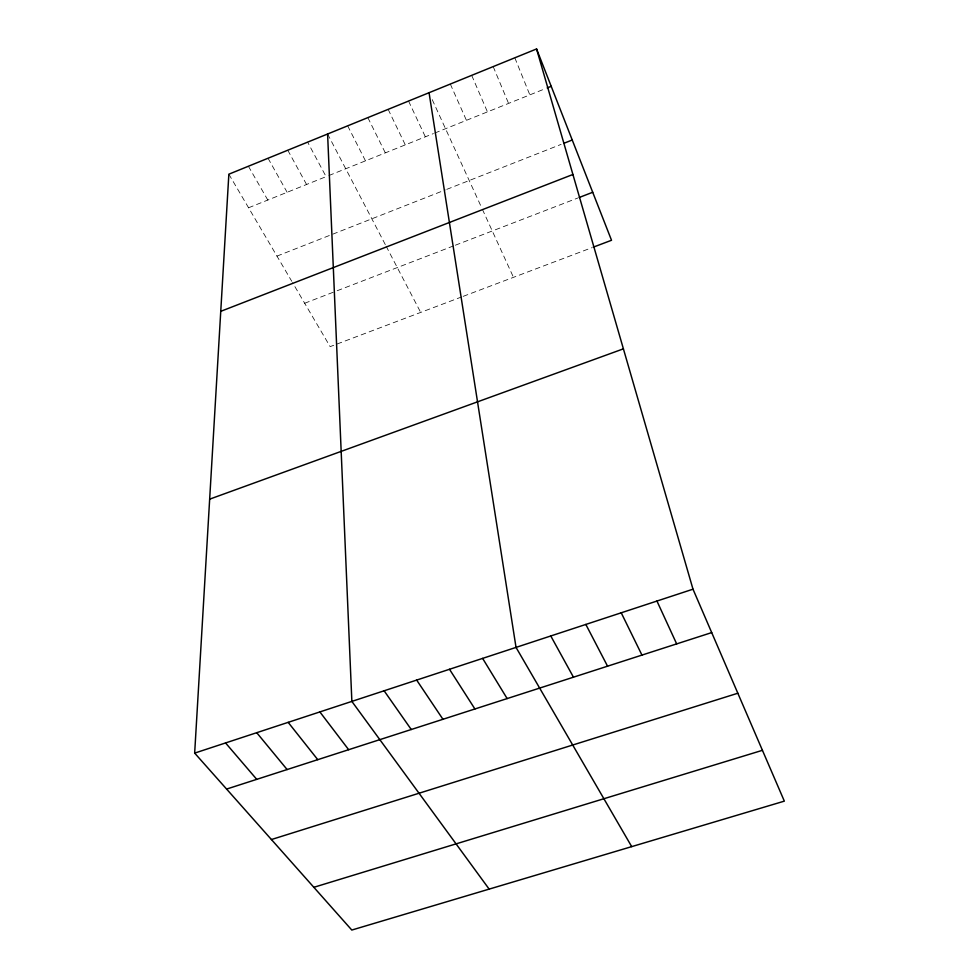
<?xml version="1.0" encoding="UTF-8"?>
<svg xmlns="http://www.w3.org/2000/svg" width="979" height="979" viewBox="0 0 979 979"><rect width="100%" height="100%" fill="white"/><g stroke="black" fill="none" stroke-linecap="round" stroke-linejoin="round"><path stroke-width="0.73" stroke-dasharray="4.89 3.67" d="M248.568 207.768L326.093 176.648L307.639 142.139M328.907 175.522L433.428 133.585M434.774 133.034L545.854 88.453M276.971 256.106L445.335 189.914M446.742 189.363L561.126 144.378M304.665 303.257L335.76 291.277M337.18 290.726L453.987 245.729M455.357 245.203L577.83 198.015M461.807 296.87L330.143 346.639L292.525 282.588M463.238 296.331L591.708 247.76M228.853 174.201L291.754 281.279M248.397 166.246L267.793 200.046M268.038 158.255L287.128 192.288M287.777 150.215L306.562 184.493M327.598 134.013L385.432 244.848M386.13 246.194L420.689 312.411M347.667 125.838L365.485 160.85M367.847 117.627L385.334 152.883M388.149 109.367L405.294 144.868M408.549 101.057L425.351 136.815M432.228 99.638L481.778 208.001M482.366 209.298L513.473 277.338M450.316 84.059L466.432 120.331M471.694 75.359L487.444 111.9M493.196 66.609L508.578 103.419M514.819 57.798L529.835 94.89"/><path stroke-width="1.47" d="M536.565 48.95L692.997 589.187L784.338 801.14L351.804 930.05L194.662 753.108L228.853 174.201L536.565 48.95L611.52 240.271L593.115 247.222M547.2 87.914L551.201 86.311M563.904 143.289L572.238 140.009M220.752 311.334L572.911 174.482M579.189 197.489L592.711 192.276M209.665 499.155L623.403 348.842M194.662 753.108L692.997 589.187M226.602 789.074L711.709 632.593M271.416 839.541L737.836 693.23M313.843 887.304L762.433 750.318M225.562 742.951L256.743 779.357M256.731 732.696L287.128 769.555M288.169 722.355L317.771 759.667M319.876 711.929L348.671 749.706M489.157 889.116L351.865 701.405L327.598 134.013M384.123 690.795L411.253 729.514M416.662 680.087L442.949 719.284M449.496 669.281L474.913 708.98M482.623 658.39L507.146 698.578M631.7 846.627L516.031 647.4L429.059 92.711M550.773 635.971L573.461 677.187M585.834 624.431L607.555 666.197M621.224 612.793L641.955 655.098M656.946 601.045L676.673 643.901"/></g></svg>
